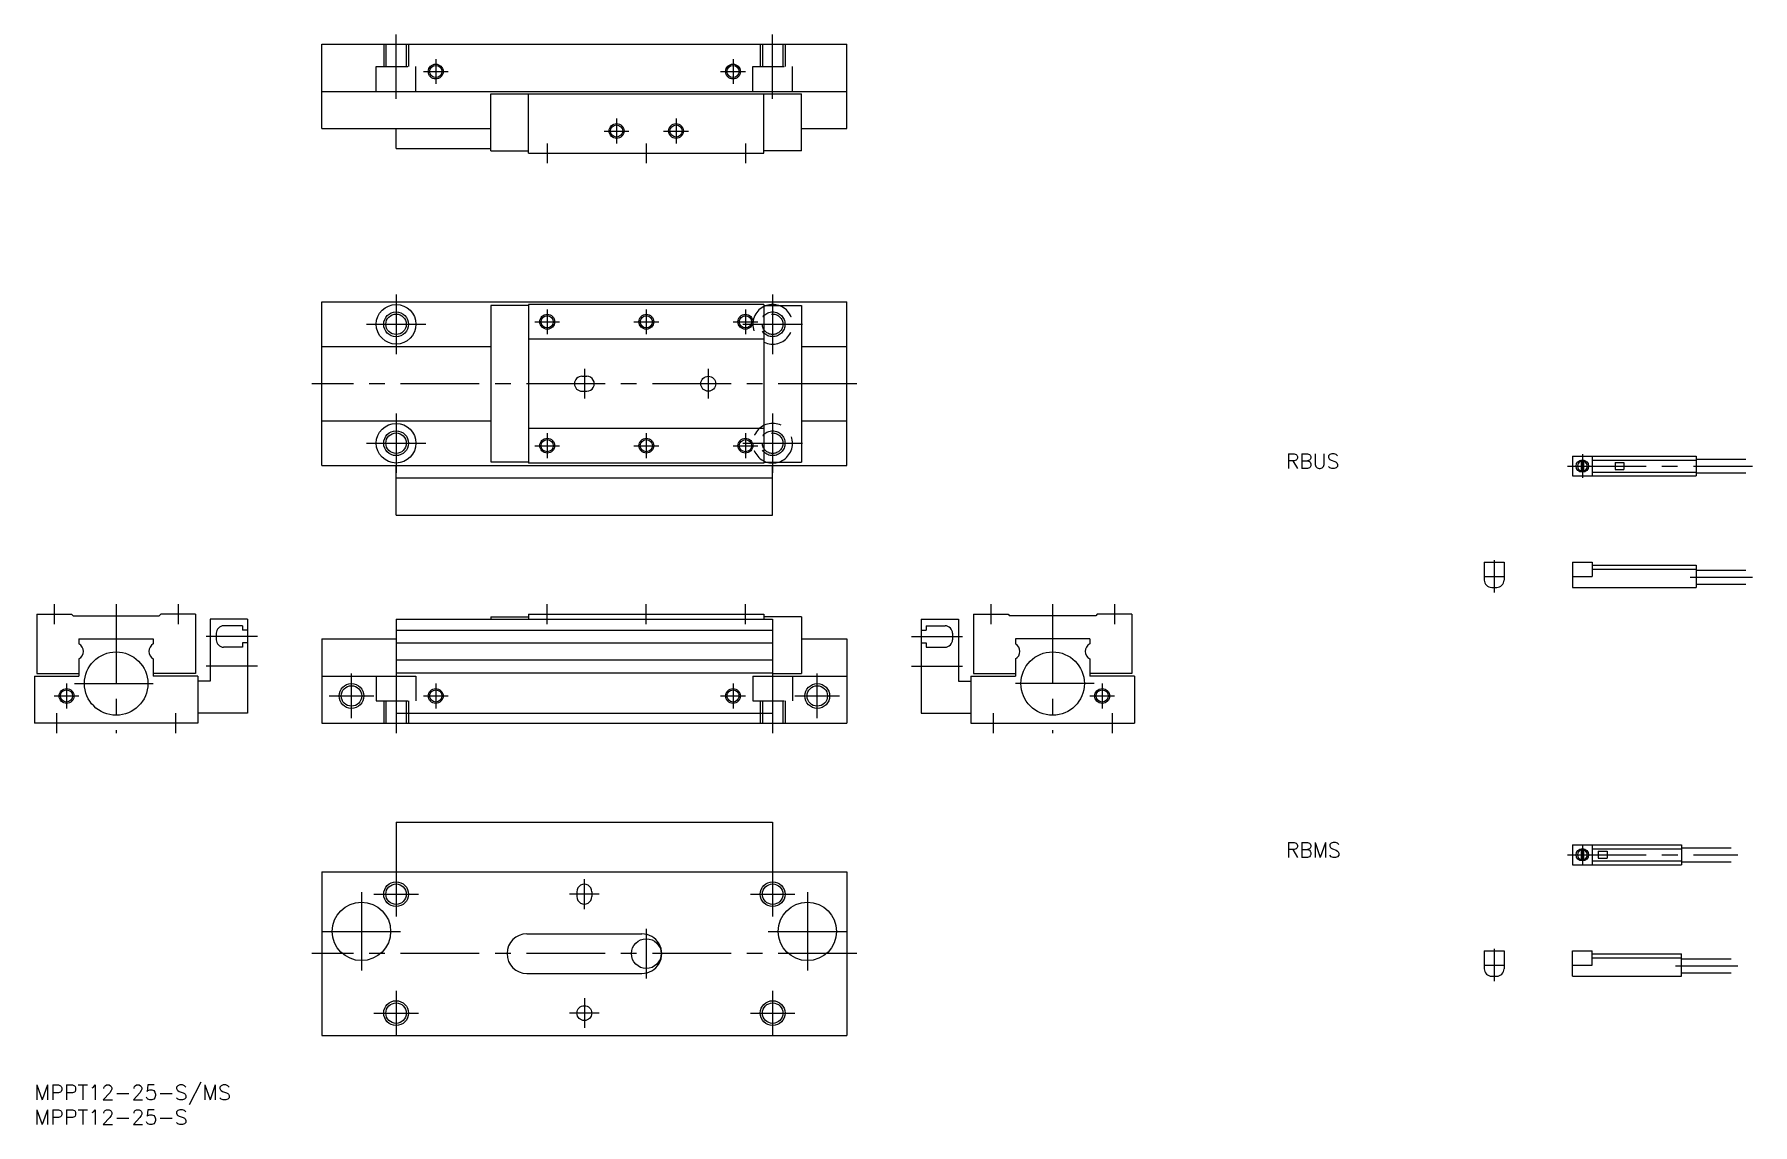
# Model space of a CAD drawing. Extents: x 0 to 347, y -8 to 212.
import ezdxf

# ---------------------------------------------------------------- set-up
doc = ezdxf.new("R2010")
doc.units = 0
doc.header["$LTSCALE"] = 0.5
doc.linetypes.add('CENTER', pattern=[50.8, 31.75, -6.35, 6.35, -6.35])
doc.linetypes.add('DASHED', pattern=[19.05, 12.7, -6.35])
for name, color, linetype in [('MSM_CENTER', 1, 'CENTER'), ('MSM_CONTINUOUS', 7, 'CONTINUOUS'), ('MSM_DASHED', 4, 'DASHED'), ('MSM_NARROW', 5, 'CONTINUOUS'), ('MSM_PART_NUMBER', 7, 'CONTINUOUS')]:
    doc.layers.add(name, color=color, linetype=linetype)
doc.styles.get("Standard").update_dxf_attribs({"font": 'txt.shx', "height": 3, "bigfont": 'bigfont.shx'})

# ---------------------------------------------------------------- blocks, each defined once
blk = doc.blocks.new('*U2')
at = {"layer": 'MSM_PART_NUMBER', "width": 1.029}
blk.add_text('MPPT12-25-S/MS', height=3, dxfattribs=at).set_placement((0, -3))
blk = doc.blocks.new('*U3')
at = {"layer": 'MSM_PART_NUMBER', "width": 1.029}
blk.add_text('MPPT12-25-S', height=3, dxfattribs=at).set_placement((0, -8))
blk = doc.blocks.new('*U5')
at = {"layer": 'MSM_PART_NUMBER'}
blk.add_text('RBUS', height=3, dxfattribs=at).set_placement((252.573404, 124.365444))
blk = doc.blocks.new('*U6')
at = {"layer": 'MSM_PART_NUMBER'}
blk.add_text('RBMS', height=3, dxfattribs=at).set_placement((252.573404, 45.92465))

msp = doc.modelspace()

# ---------------------------------------------------------------- linework, layer by layer
at = {"layer": 'MSM_CENTER'}
for p, q in [((73.000002, 198.999997), (73.000002, 211.999997)), ((149.000006, 198.999997), (149.000006, 211.999997)), ((81.000002, 206.999997), (81.000002, 201.999997)), ((141.000006, 206.999997), (141.000006, 201.999997)), ((78.500002, 204.499997), (83.500002, 204.499997)), ((138.500006, 204.499997), (143.500006, 204.499997)), ((117.500006, 194.999997), (117.500006, 189.999997)), ((129.500006, 194.999997), (129.500006, 189.999997)), ((115.000006, 192.499997), (120.000006, 192.499997)), ((127.000006, 192.499997), (132.000006, 192.499997)), ((103.500006, 189.999997), (103.500006, 185.999997)), ((123.500006, 189.999997), (123.500006, 185.999997)), ((143.500006, 189.999997), (143.500006, 185.999997)), ((73.000002, 159.499997), (73.000002, 147.499997)), ((103.500006, 156.499997), (103.500006, 151.499997)), ((123.500006, 156.499997), (123.500006, 151.499997)), ((143.500006, 156.499997), (143.500006, 151.499997)), ((149.000006, 159.499997), (149.000006, 147.499997)), ((67.000002, 153.499997), (79.000002, 153.499997)), ((101.000006, 153.999997), (106.000006, 153.999997)), ((121.000006, 153.999997), (126.000006, 153.999997)), ((141.000006, 153.999997), (146.000006, 153.999997)), ((143.000006, 153.499997), (155.000006, 153.499997)), ((111.000006, 144.499997), (111.000006, 138.499997)), ((136.000006, 144.499997), (136.000006, 138.499997)), ((166.000006, 141.499997), (55.999998, 141.499997)), ((73.000002, 135.499997), (73.000002, 123.499997)), ((149.000006, 135.499997), (149.000006, 123.499997)), ((67.000002, 129.499997), (79.000002, 129.499997)), ((101.000006, 128.999997), (106.000006, 128.999997)), ((103.500006, 131.499997), (103.500006, 126.499997)), ((121.000006, 128.999997), (126.000006, 128.999997)), ((123.500006, 131.499997), (123.500006, 126.499997)), ((141.000006, 128.999997), (146.000006, 128.999997)), ((143.000006, 129.499997), (155.000006, 129.499997)), ((143.500006, 131.499997), (143.500006, 126.499997)), ((309.409124, 124.891085), (346.772813, 124.891085)), ((312.409127, 127.291085), (312.409127, 122.491085)), ((294.615714, 105.891085), (294.615714, 99.391085)), ((334.179009, 102.491083), (346.772813, 102.491083)), ((4, 96.999997), (4, 92.999997)), ((16.5, 96.999997), (16.5, 70.999994)), ((29, 96.999997), (29, 92.999997)), ((103.499998, 92.999997), (103.499998, 96.999997)), ((123.499996, 92.999997), (123.499996, 96.999997)), ((143.500006, 92.999997), (143.500006, 96.999997)), ((192.999986, 96.999997), (192.999986, 92.999997)), ((205.499986, 96.999997), (205.499986, 70.999994)), ((217.999986, 96.999997), (217.999986, 92.999997)), ((44.999998, 90.499994), (34.699982, 90.499994)), ((177.000006, 90.499994), (187.300006, 90.499994)), ((44.999998, 84.499994), (34.699982, 84.499994)), ((73.000002, 83.999994), (73.000002, 70.999994)), ((148.999998, 83.999994), (148.999998, 70.999994)), ((177.000006, 84.499994), (187.300006, 84.499994)), ((6.5, 80.999994), (6.5, 75.999994)), ((8.100006, 80.999994), (24.900009, 80.999994)), ((64.000002, 73.999994), (64.000002, 82.999994)), ((81.000002, 80.999994), (81.000002, 75.999994)), ((140.999998, 80.999994), (140.999998, 75.999994)), ((158.000006, 73.999994), (158.000006, 82.999994)), ((213.899996, 80.999994), (197.099996, 80.999994)), ((215.499986, 80.999994), (215.499986, 75.999994)), ((4, 78.499994), (9, 78.499994)), ((59.500002, 78.499994), (68.500002, 78.499994)), ((78.500002, 78.499994), (83.500002, 78.499994)), ((138.499998, 78.499994), (143.499998, 78.499994)), ((153.500006, 78.499994), (162.500006, 78.499994)), ((212.999986, 78.499994), (217.999986, 78.499994)), ((4.5, 74.999994), (4.5, 70.999994)), ((28.5, 74.999994), (28.5, 70.999994)), ((193.499986, 74.999994), (193.499986, 70.999994)), ((217.499986, 74.999994), (217.499986, 70.999994)), ((309.430904, 46.45029), (343.772813, 46.45029)), ((312.409127, 48.45029), (312.409127, 44.45029)), ((73.000002, 42.999998), (73.000002, 33.999998)), ((149.000006, 42.999998), (149.000006, 33.999998)), ((65.999998, 38.899999), (65.999998, 23.100004)), ((68.500002, 38.499998), (77.500002, 38.499998)), ((113.999998, 38.499994), (107.999998, 38.499994)), ((110.999998, 35.499994), (110.999998, 41.499994)), ((144.500006, 38.499998), (153.500006, 38.499998)), ((156.000006, 38.899999), (156.000006, 23.100004)), ((123.500006, 31.499998), (123.500006, 21.499998)), ((58.099997, 30.999998), (73.9, 30.999998)), ((148.100016, 30.999998), (163.899996, 30.999998)), ((166.000006, 26.499998), (55.999998, 26.499998)), ((294.615714, 27.45029), (294.615714, 20.95029)), ((331.179009, 24.0503), (343.772813, 24.0503)), ((73.000002, 19), (73.000002, 10)), ((110.999998, 17.5), (110.999998, 11.5)), ((149.000006, 19), (149.000006, 10)), ((68.500002, 14.5), (77.500002, 14.5)), ((113.999998, 14.5), (107.999998, 14.5)), ((144.500006, 14.5), (153.500006, 14.5))]:
    msp.add_line(p, q, dxfattribs=at)
at = {"layer": 'MSM_CONTINUOUS'}
for p, q in [((57.999998, 192.999997), (57.999998, 209.999997)), ((57.999998, 209.999997), (164.000006, 209.999997)), ((164.000006, 192.999997), (164.000006, 209.999997)), ((57.999998, 200.499997), (164.000006, 200.499997)), ((92.15, 188.499997), (92.15, 199.999997)), ((92.15, 199.999997), (154.850016, 199.999997)), ((99.750006, 187.999997), (99.750006, 199.999997)), ((147.249986, 187.999997), (147.249986, 199.999997)), ((154.850016, 188.499997), (154.850016, 199.999997)), ((57.999998, 192.999997), (92.15, 192.999997)), ((72.999998, 188.999997), (72.999998, 192.999997)), ((154.850016, 192.999997), (164.000006, 192.999997)), ((72.999998, 188.999997), (92.149992, 188.999997)), ((92.15, 188.499997), (99.750006, 188.499997)), ((99.750006, 187.999997), (147.249986, 187.999997)), ((154.850016, 188.499997), (147.249986, 188.499997)), ((57.999998, 124.999997), (57.999998, 157.999997)), ((57.999998, 157.999997), (164.000006, 157.999997)), ((92.149992, 157.299977), (92.149992, 125.712507)), ((99.750006, 157.299977), (92.149992, 157.299977)), ((99.750006, 157.499997), (99.750006, 125.499997)), ((147.249986, 157.499997), (99.750006, 157.499997)), ((147.249986, 157.499997), (147.249986, 125.499997)), ((147.249986, 157.299977), (154.850016, 157.299977)), ((154.850016, 157.299977), (154.850016, 125.699987)), ((164.000006, 124.999997), (164.000006, 157.999997)), ((147.249986, 150.499997), (99.750006, 150.499997)), ((57.999998, 148.999997), (92.149992, 148.999997)), ((154.850016, 148.999997), (164.000006, 148.999997)), ((110.500006, 142.999997), (111.500006, 142.999997)), ((110.500006, 139.999997), (111.500006, 139.999997)), ((57.999998, 133.999997), (92.149992, 133.999997)), ((147.249986, 132.499997), (99.750006, 132.499997)), ((154.850016, 133.999997), (164.000006, 133.999997)), ((57.999998, 124.999997), (164.000006, 124.999997)), ((73.000006, 114.999997), (73.000006, 124.999997)), ((99.750006, 125.699987), (92.149992, 125.699987)), ((147.249986, 125.499997), (99.750006, 125.499997)), ((147.249986, 125.699987), (154.850016, 125.699987)), ((149.000006, 114.999997), (149.000006, 124.999997)), ((310.409127, 126.891085), (310.409127, 122.891085)), ((310.409127, 126.891085), (335.409127, 126.891085)), ((312.159127, 126.115835), (312.159127, 123.666335)), ((312.659127, 126.115835), (312.659127, 123.666335)), ((314.409119, 126.891085), (314.409119, 122.891085)), ((314.409119, 126.091085), (335.409127, 126.091085)), ((319.009126, 125.591085), (319.009126, 124.191075)), ((319.009126, 125.591085), (320.809129, 125.591085)), ((320.809129, 125.591085), (320.809129, 124.191075)), ((335.409127, 126.891085), (335.409127, 122.891085)), ((335.409127, 126.291075), (345.409127, 126.291075)), ((73.000006, 122.499997), (149.000006, 122.499997)), ((310.409127, 122.891085), (335.409127, 122.891085)), ((314.409119, 123.691075), (335.409127, 123.691075)), ((319.009126, 124.191075), (320.809129, 124.191075)), ((335.409127, 123.491085), (345.409127, 123.491085)), ((73.000006, 114.999997), (149.000006, 114.999997)), ((292.615714, 105.491083), (296.615714, 105.491083)), ((292.615714, 105.491083), (292.615714, 101.891085)), ((296.615714, 105.491083), (296.615714, 101.891085)), ((310.409127, 105.491083), (314.409119, 105.491083)), ((310.409127, 105.491083), (310.409127, 100.391085)), ((314.409119, 105.491083), (314.409119, 102.59109)), ((314.409119, 104.891085), (335.409127, 104.891085)), ((314.409119, 104.09109), (335.409127, 104.09109)), ((335.409127, 104.891085), (335.409127, 100.391085)), ((292.615714, 102.59109), (296.615714, 102.59109)), ((310.409127, 102.59109), (314.409119, 102.59109)), ((335.409127, 103.891085), (345.409127, 103.891085)), ((335.409127, 101.09109), (345.409127, 101.09109)), ((294.115714, 100.391085), (295.115714, 100.391085)), ((310.409127, 100.391085), (335.409127, 100.391085)), ((0.5, 94.999997), (7.5, 94.999997)), ((0.5, 94.999997), (0.5, 82.999994)), ((7.500011, 94.999997), (7.80001, 94.700007)), ((7.799987, 94.699987), (25.199982, 94.699987)), ((25.500006, 94.999997), (25.200001, 94.699987)), ((32.5, 94.999997), (25.5, 94.999997)), ((32.5, 94.999997), (32.5, 82.999994)), ((35.5, 93.999997), (35.5, 81.499994)), ((42.999998, 93.999997), (35.5, 93.999997)), ((42.999998, 93.999997), (42.999998, 74.999994)), ((72.999998, 93.999997), (72.999998, 74.999994)), ((72.999998, 93.999997), (149.000006, 93.999997)), ((92.149992, 94.499997), (92.149992, 93.999997)), ((92.149992, 94.499997), (99.750006, 94.499997)), ((99.750006, 94.999997), (99.750006, 93.999997)), ((99.750006, 94.999997), (147.249986, 94.999997)), ((147.249986, 94.999997), (147.249986, 93.999997)), ((154.850016, 94.499997), (147.249986, 94.499997)), ((149.000006, 93.999997), (149.000006, 74.999994)), ((154.850016, 94.499997), (154.850016, 82.999994)), ((179.000006, 93.999997), (186.500006, 93.999997)), ((179.000006, 93.999997), (179.000006, 74.999994)), ((186.500006, 93.999997), (186.500006, 81.499994)), ((189.499986, 94.999997), (189.499986, 82.999994)), ((189.499986, 94.999997), (196.499986, 94.999997)), ((196.500006, 94.999987), (196.800006, 94.699987)), ((214.200006, 94.699987), (196.800006, 94.699987)), ((214.499986, 94.999997), (214.199986, 94.700007)), ((221.499986, 94.999997), (214.499986, 94.999997)), ((221.499986, 94.999997), (221.499986, 82.999994)), ((36.699982, 91.149988), (36.699982, 89.85)), ((41.999998, 92.649988), (38.199982, 92.649988)), ((41.999998, 92.649988), (41.999998, 91.799997)), ((42.999998, 91.799997), (41.999998, 91.799997)), ((72.999998, 91.799997), (149.000006, 91.799997)), ((179.000006, 91.799997), (180.000006, 91.799997)), ((180.000006, 92.649988), (180.000006, 91.799997)), ((180.000006, 92.649988), (183.800006, 92.649988)), ((185.300006, 91.149988), (185.300006, 89.85)), ((9, 89.999994), (9, 88.999994)), ((9, 89.999994), (24, 89.999994)), ((24, 89.999994), (24, 88.999994)), ((41.999998, 88.35), (38.199982, 88.35)), ((42.999998, 89.199991), (41.999998, 89.199991)), ((41.999998, 89.199991), (41.999998, 88.35)), ((57.999998, 89.999994), (72.999998, 89.999994)), ((57.999998, 89.999994), (57.999998, 72.999994)), ((72.999998, 89.199991), (149.000006, 89.199991)), ((154.850016, 89.999994), (164.000006, 89.999994)), ((164.000006, 89.999994), (164.000006, 72.999994)), ((179.000006, 89.199991), (180.000006, 89.199991)), ((180.000006, 89.199991), (180.000006, 88.35)), ((180.000006, 88.35), (183.800006, 88.35)), ((197.999986, 89.999994), (197.999986, 88.999994)), ((212.999986, 89.999994), (197.999986, 89.999994)), ((212.999986, 89.999994), (212.999986, 88.999994)), ((9, 85.999994), (9, 82.499994)), ((24, 85.999994), (24, 82.499994)), ((72.999998, 85.799997), (149.000006, 85.799997)), ((197.999986, 85.999994), (197.999986, 82.499994)), ((212.999986, 85.999994), (212.999986, 82.499994)), ((0, 82.499994), (0, 72.999994)), ((0, 82.499994), (9, 82.499994)), ((0.5, 82.999994), (9, 82.999994)), ((32.5, 82.999994), (24, 82.999994)), ((33, 82.499994), (24, 82.499994)), ((33, 82.499994), (33, 72.999994)), ((35.5, 81.499994), (33, 81.499994)), ((57.999998, 82.499994), (72.999998, 82.499994)), ((72.999998, 83.199991), (149.000006, 83.199991)), ((149.000006, 82.999994), (154.850016, 82.999994)), ((149.000006, 82.499994), (164.000006, 82.499994)), ((186.500006, 81.499994), (189.000006, 81.499994)), ((188.999986, 82.499994), (197.999986, 82.499994)), ((188.999986, 82.499994), (188.999986, 72.999994)), ((189.499986, 82.999994), (197.999986, 82.999994)), ((221.499986, 82.999994), (212.999986, 82.999994)), ((221.999986, 82.499994), (212.999986, 82.499994)), ((221.999986, 82.499994), (221.999986, 72.999994)), ((33, 72.999994), (0, 72.999994)), ((42.999998, 74.999994), (33, 74.999994)), ((57.999998, 72.999994), (164.000006, 72.999994)), ((72.999998, 74.999994), (149.000006, 74.999994)), ((179.000006, 74.999994), (189.000006, 74.999994)), ((188.999986, 72.999994), (221.999986, 72.999994)), ((73.000006, 52.999998), (73.000006, 42.999998)), ((73.000006, 52.999998), (149.000006, 52.999998)), ((149.000006, 52.999998), (149.000006, 42.999998)), ((310.409127, 48.45029), (310.409127, 44.45029)), ((310.409127, 48.45029), (332.409127, 48.45029)), ((312.159127, 47.67504), (312.159127, 45.22554)), ((312.659127, 47.67504), (312.659127, 45.22554)), ((314.409135, 48.45029), (314.409135, 44.45029)), ((314.409135, 47.65029), (332.409127, 47.65029)), ((314.409135, 45.25029), (332.409127, 45.25029)), ((315.609124, 47.15029), (315.609124, 45.75029)), ((315.609124, 47.15029), (317.409127, 47.15029)), ((315.609124, 45.75029), (317.409127, 45.75029)), ((317.409127, 47.15029), (317.409127, 45.75029)), ((332.409127, 48.45029), (332.409127, 44.45029)), ((332.409127, 47.85029), (342.409135, 47.85029)), ((57.999998, 42.999998), (57.999998, 10)), ((57.999998, 42.999998), (164.000006, 42.999998)), ((164.000006, 42.999998), (164.000006, 10)), ((310.409127, 44.45029), (332.409127, 44.45029)), ((332.409127, 45.05029), (342.409135, 45.05029)), ((109.499998, 38.999994), (109.499998, 37.999994)), ((112.499998, 38.999994), (112.499998, 37.999994)), ((99.4, 30.499998), (122.599996, 30.499998)), ((292.615714, 27.0503), (296.615714, 27.0503)), ((292.615714, 27.0503), (292.615714, 23.45029)), ((296.615714, 27.0503), (296.615714, 23.45029)), ((310.409127, 21.95029), (310.409127, 27.0503)), ((310.409127, 27.0503), (314.409135, 27.0503)), ((314.409135, 24.15029), (314.409135, 27.0503)), ((314.409135, 26.45029), (332.409127, 26.45029)), ((314.409135, 25.6503), (332.409127, 25.6503)), ((332.409127, 21.95029), (332.409127, 26.45029)), ((332.409127, 25.45029), (342.409135, 25.45029)), ((99.4, 22.499998), (122.599996, 22.499998)), ((292.615714, 24.15029), (296.615714, 24.15029)), ((294.115714, 21.95029), (295.115714, 21.95029)), ((310.409127, 24.15029), (314.409135, 24.15029)), ((310.409127, 21.95029), (332.409127, 21.95029)), ((332.409127, 22.6503), (342.409135, 22.6503)), ((57.999998, 10), (164.000006, 10))]:
    msp.add_line(p, q, dxfattribs=at)
for centre, radius in [((81.000002, 204.499997), 1.2295), ((141.000006, 204.499997), 1.2295), ((117.500006, 192.499997), 1.2295), ((129.500006, 192.499997), 1.2295), ((73.000002, 153.499997), 4), ((73.000002, 153.499997), 2.067), ((103.500006, 153.999997), 1.2295), ((123.500006, 153.999997), 1.2295), ((143.500006, 153.999997), 1.2295), ((136.000006, 141.499997), 1.5), ((73.000002, 129.499997), 4), ((73.000002, 129.499997), 2.067), ((103.500006, 128.999997), 1.2295), ((123.500006, 128.999997), 1.2295), ((143.500006, 128.999997), 1.2295), ((312.409127, 124.891085), 1.25), ((16.5, 80.999994), 6.4), ((205.499986, 80.999994), 6.4), ((64.000002, 78.499994), 2.067), ((158.000006, 78.499994), 2.067), ((6.5, 78.499994), 1.2295), ((81.000002, 78.499994), 1.2295), ((140.999998, 78.499994), 1.2295), ((215.499986, 78.499994), 1.2295), ((312.409127, 46.45029), 1.25), ((73.000002, 38.499998), 2.067), ((149.000006, 38.499998), 2.067), ((65.999998, 30.999998), 5.9), ((156.000006, 30.999998), 5.9), ((123.500006, 26.499998), 3), ((73.000002, 14.5), 2.067), ((110.999998, 14.5), 1.5), ((149.000006, 14.5), 2.067)]:
    msp.add_circle(centre, radius, dxfattribs=at)
for centre, radius, start, end in [((149.000006, 153.499997), 4, 71.80421022, 108.19578978), ((110.500006, 141.499997), 1.5, 90.000003, 270), ((111.500006, 141.499997), 1.5, 270, 90.000003), ((149.000006, 129.499997), 4, 251.8055864, 288.1944136), ((312.409127, 124.891085), 1, 104.47752, 255.52249), ((312.409127, 124.891085), 1, 284.47751, 75.522488), ((294.115714, 101.891085), 1.5, 179.99999, 270), ((295.115714, 101.891085), 1.5, 270, 0), ((38.199982, 91.149988), 1.5, 90.000003, 180.00001), ((183.800006, 91.149988), 1.5, 359.99999, 89.999996), ((8.199981, 87.499994), 1.699993, 298.07098, 61.925125), ((24.799988, 87.499994), 1.700008, 118.0719, 241.92623), ((38.199982, 89.85), 1.5, 179.99999, 270), ((183.800006, 89.85), 1.5, 270, 0.000009), ((197.200006, 87.499994), 1.700008, 298.07377, 61.928103), ((213.800006, 87.499994), 1.699993, 118.07487, 241.92902), ((312.409127, 46.45029), 1, 104.47751, 255.52249), ((312.409127, 46.45029), 1, 284.47751, 75.522488), ((110.999998, 38.999994), 1.5, 0, 180.00001), ((110.999998, 37.999994), 1.5, 179.99999, 0.00001), ((99.4, 26.499998), 4, 90.000003, 270), ((122.599996, 26.499998), 4, 270, 90.000003), ((294.115714, 23.45029), 1.5, 179.99999, 270), ((295.115714, 23.45029), 1.5, 270, 0)]:
    msp.add_arc(centre, radius, start, end, dxfattribs=at)
at = {"layer": 'MSM_DASHED'}
for p, q in [((70.500002, 209.999997), (70.500002, 205.499997)), ((70.933002, 209.999997), (70.933002, 205.499997)), ((75.067002, 209.999997), (75.067002, 205.499997)), ((75.500002, 209.999997), (75.500002, 205.499997)), ((146.500006, 209.999997), (146.500006, 205.499997)), ((146.933006, 209.999997), (146.933006, 205.499997)), ((151.067006, 209.999997), (151.067006, 205.499997)), ((151.500006, 209.999997), (151.500006, 205.499997)), ((69.000002, 200.499997), (69.000002, 205.499997)), ((69.000002, 205.499997), (77.000002, 205.499997)), ((77.000002, 200.499997), (77.000002, 205.499997)), ((145.000006, 200.499997), (145.000006, 205.499997)), ((145.000006, 205.499997), (153.000006, 205.499997)), ((153.000006, 200.499997), (153.000006, 205.499997)), ((69.000002, 82.499994), (69.000002, 77.499994)), ((72.999998, 82.499994), (76.999998, 82.499994)), ((77.000002, 82.499994), (77.000002, 77.499994)), ((144.999998, 82.499994), (144.999998, 77.499994)), ((144.999998, 82.499994), (148.999998, 82.499994)), ((152.999998, 82.499994), (152.999998, 77.499994)), ((69.000002, 77.499994), (77.000002, 77.499994)), ((70.500002, 77.499994), (70.500002, 72.999994)), ((70.933002, 77.499994), (70.933002, 72.999994)), ((75.067002, 77.499994), (75.067002, 72.999994)), ((75.500002, 77.499994), (75.500002, 72.999994)), ((144.999998, 77.499994), (152.999998, 77.499994)), ((146.499998, 77.499994), (146.499998, 72.999994)), ((146.932998, 77.499994), (146.932998, 72.999994)), ((151.066998, 77.499994), (151.066998, 72.999994)), ((151.499998, 77.499994), (151.499998, 72.999994))]:
    msp.add_line(p, q, dxfattribs=at)
for centre, radius in [((149.000006, 153.499997), 2.5), ((149.000006, 153.499997), 2.067), ((149.000006, 129.499997), 2.5), ((149.000006, 129.499997), 2.067)]:
    msp.add_circle(centre, radius, dxfattribs=at)
for centre, start, end in [((149.000006, 153.499997), 108.19578978, 71.80421022), ((149.000006, 129.499997), 288.1944136, 251.8055864)]:
    msp.add_arc(centre, 4, start, end, dxfattribs=at)
at = {"layer": 'MSM_NARROW'}
for centre, radius in [((81.000002, 204.499997), 1.5), ((141.000006, 204.499997), 1.5), ((117.500006, 192.499997), 1.5), ((129.500006, 192.499997), 1.5), ((73.000002, 153.499997), 2.5), ((103.500006, 153.999997), 1.5), ((123.500006, 153.999997), 1.5), ((143.500006, 153.999997), 1.5), ((73.000002, 129.499997), 2.5), ((103.500006, 128.999997), 1.5), ((123.500006, 128.999997), 1.5), ((143.500006, 128.999997), 1.5), ((6.5, 78.499994), 1.5), ((64.000002, 78.499994), 2.5), ((81.000002, 78.499994), 1.5), ((140.999998, 78.499994), 1.5), ((158.000006, 78.499994), 2.5), ((215.499986, 78.499994), 1.5), ((73.000002, 38.499998), 2.5), ((149.000006, 38.499998), 2.5), ((73.000002, 14.5), 2.5), ((149.000006, 14.5), 2.5)]:
    msp.add_circle(centre, radius, dxfattribs=at)

# ---------------------------------------------------------------- block references
at = {"layer": 'MSM_CONTINUOUS'}
for name in ['*U5', '*U6', '*U2', '*U3']:
    msp.add_blockref(name, (0, 0), dxfattribs=at)

doc.saveas('drawing.dxf')
